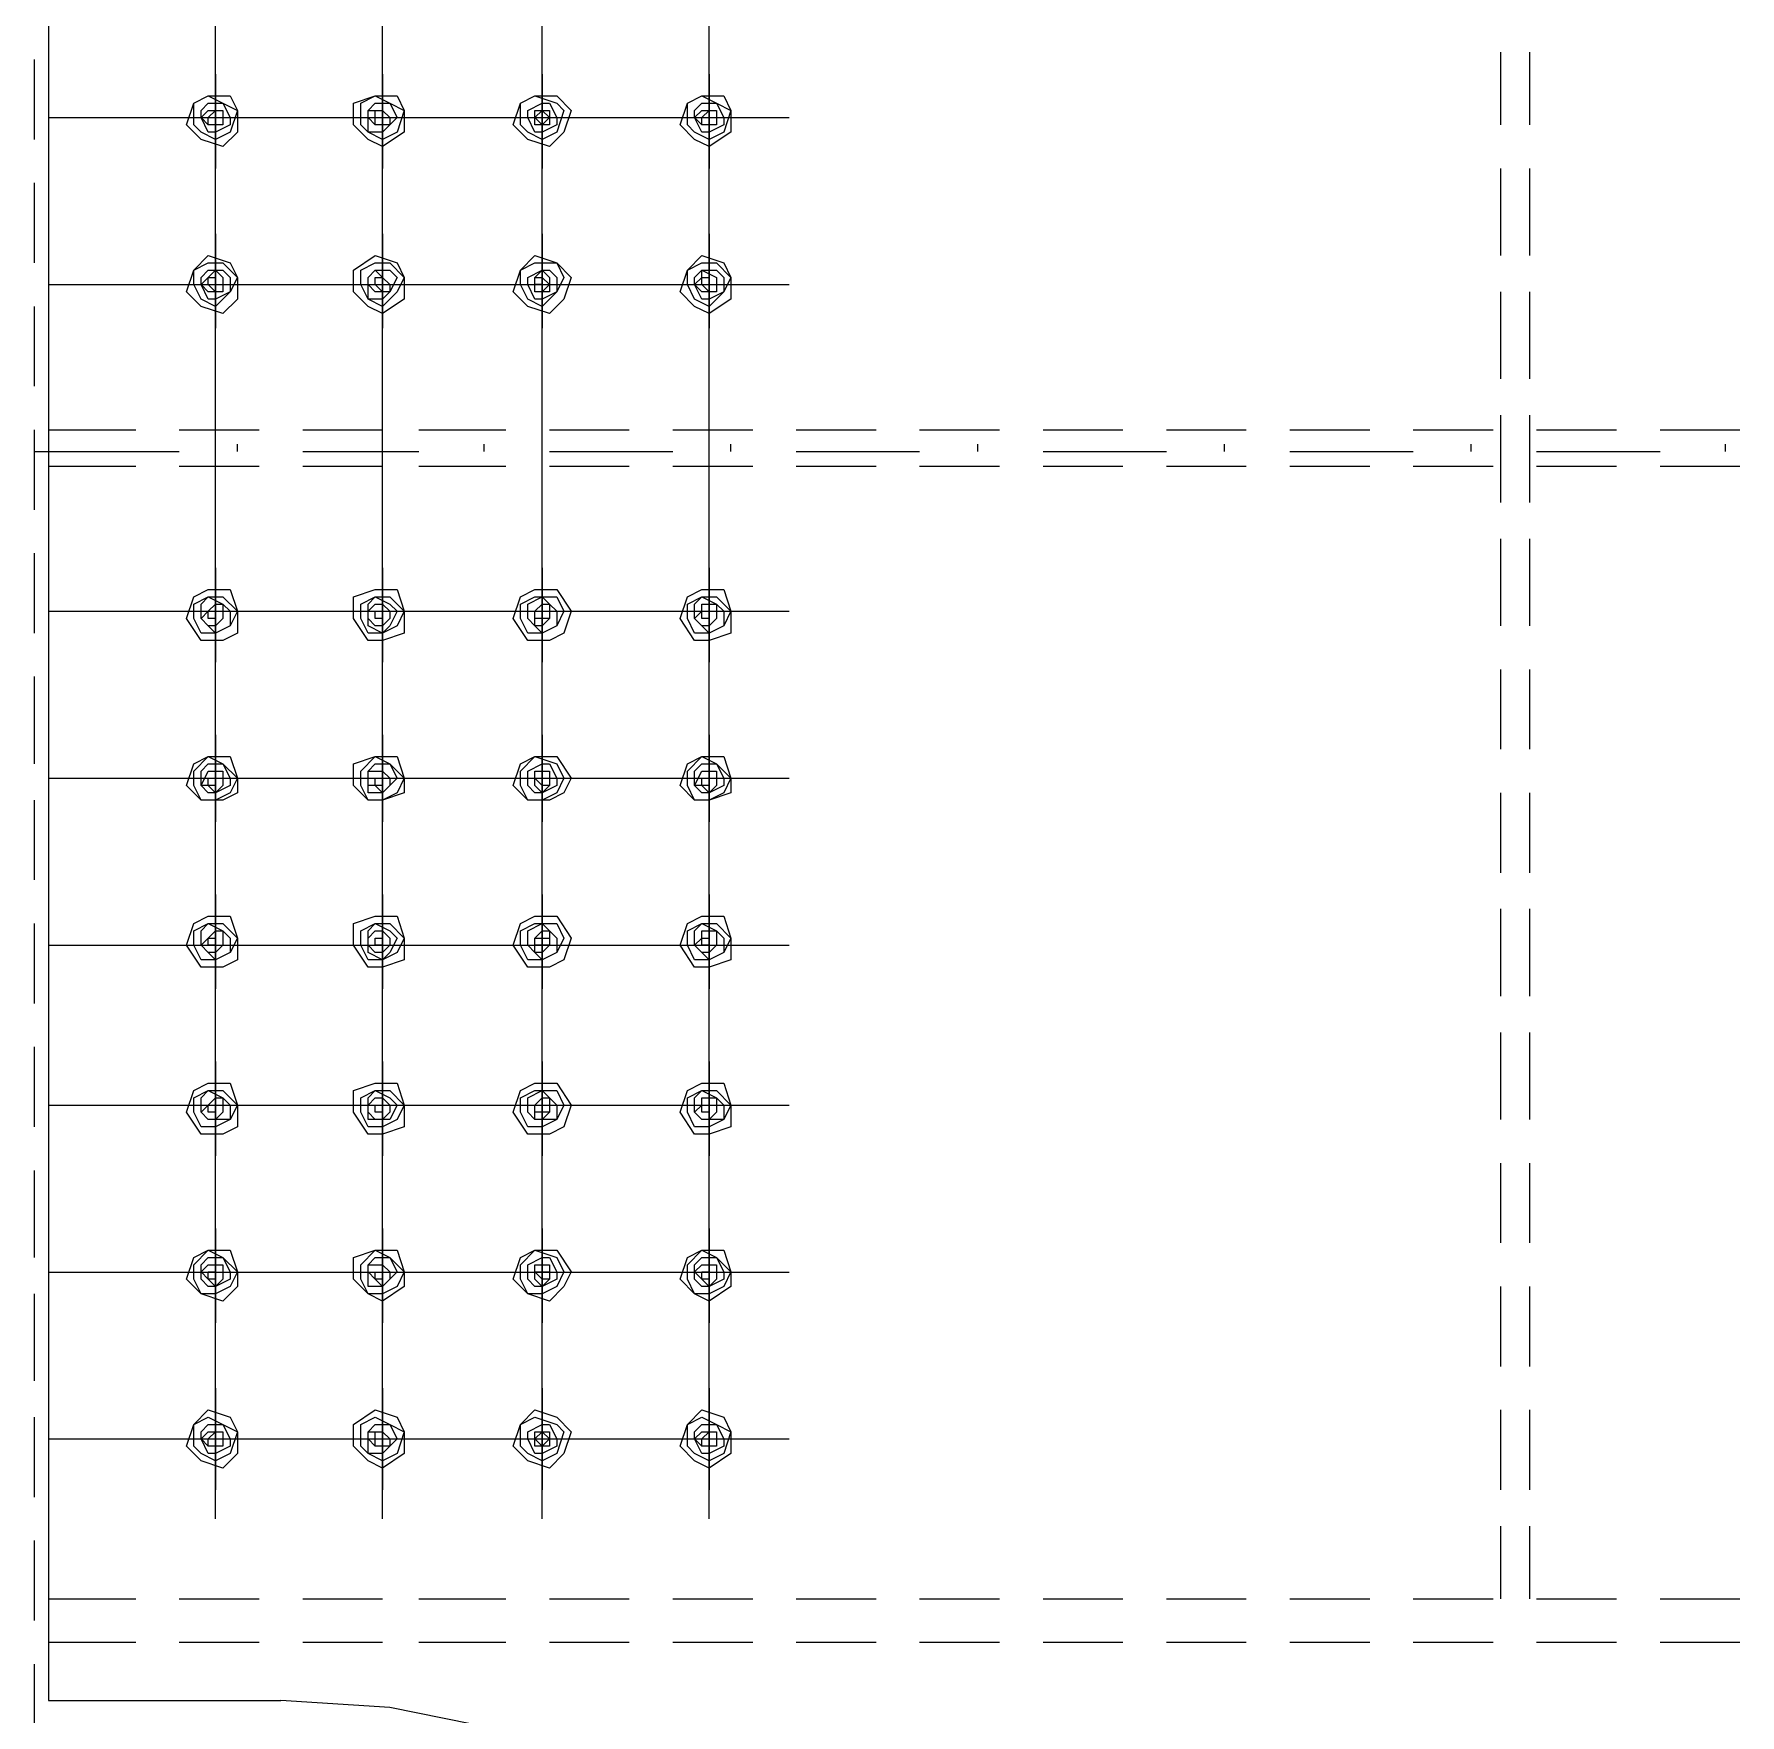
# Model space of a CAD drawing. Header units: millimetres. Extents: x 6 to 291, y 4 to 206.
# Drawn here: x 39.92 to 49.87, y 155.15 to 164.95 of the extents above; entities that cross this region are included whole.
import ezdxf

# ---------------------------------------------------------------- set-up
doc = ezdxf.new("R2010")
doc.units = ezdxf.units.MM
doc.layers.add('C00-00-00', color=7, linetype='Continuous')

msp = doc.modelspace()

# ---------------------------------------------------------------- linework, layer by layer
at = {"layer": 'C00-00-00', "lineweight": 5}
for points in [[(40.004999, 168.952337), (40.004999, 155.236338)], [(48.471666, 164.846002), (48.471666, 164.422667)], [(48.640999, 164.846002), (48.640999, 164.422667)], [(39.920335, 164.803668), (39.920335, 164.338003)], [(40.978668, 164.719003), (40.978668, 164.168669)], [(41.952333, 164.719003), (41.952333, 164.168669)], [(42.883667, 164.719003), (42.883667, 164.168669)], [(43.857332, 164.719003), (43.857332, 164.168669)], [(40.682332, 164.465001), (41.232666, 164.465001)], [(41.656001, 164.465001), (42.206334, 164.465001)], [(42.587335, 164.465001), (43.179999, 164.465001)], [(43.561, 164.465001), (44.111334, 164.465001)], [(48.471666, 164.168669), (48.471666, 163.66067)], [(48.640999, 164.168669), (48.640999, 163.66067)], [(39.920335, 164.084001), (39.920335, 163.618336)], [(40.978668, 163.787669), (40.978668, 163.237335)], [(41.952333, 163.787669), (41.952333, 163.237335)], [(42.883667, 163.787669), (42.883667, 163.237335)], [(43.857332, 163.787669), (43.857332, 163.237335)], [(40.682332, 163.491337), (41.232666, 163.491337)], [(41.656001, 163.491337), (42.206334, 163.491337)], [(42.587335, 163.491337), (43.179999, 163.491337)], [(43.561, 163.491337), (44.111334, 163.491337)], [(39.920335, 163.364334), (39.920335, 162.898669)], [(48.471666, 163.449002), (48.471666, 162.941003)], [(48.640999, 163.449002), (48.640999, 162.941003)], [(48.471666, 162.729336), (48.471666, 162.221336)], [(48.640999, 162.729336), (48.640999, 162.221336)], [(39.920335, 162.644671), (39.920335, 162.179002)], [(40.004999, 162.644671), (40.512999, 162.644671)], [(40.767001, 162.644671), (41.232666, 162.644671)], [(41.105667, 162.517668), (41.105667, 162.560002)], [(41.486667, 162.644671), (41.952333, 162.644671)], [(42.164, 162.644671), (42.672, 162.644671)], [(42.545001, 162.517668), (42.545001, 162.560002)], [(42.926001, 162.644671), (43.391667, 162.644671)], [(43.645669, 162.644671), (44.111334, 162.644671)], [(43.984335, 162.517668), (43.984335, 162.560002)], [(44.365331, 162.644671), (44.831001, 162.644671)], [(45.084998, 162.644671), (45.550668, 162.644671)], [(45.423665, 162.517668), (45.423665, 162.560002)], [(45.804665, 162.644671), (46.270335, 162.644671)], [(46.524332, 162.644671), (46.990002, 162.644671)], [(46.862999, 162.517668), (46.862999, 162.560002)], [(47.243999, 162.644671), (47.709669, 162.644671)], [(47.963666, 162.644671), (48.429331, 162.644671)], [(48.302333, 162.517668), (48.302333, 162.560002)], [(48.683333, 162.644671), (49.148999, 162.644671)], [(49.403, 162.644671), (49.868666, 162.644671)], [(49.784001, 162.517668), (49.784001, 162.560002)], [(39.920335, 162.517668), (40.767001, 162.517668)], [(41.486667, 162.517668), (42.164, 162.517668)], [(42.926001, 162.517668), (43.645669, 162.517668)], [(44.365331, 162.517668), (45.084998, 162.517668)], [(45.804665, 162.517668), (46.524332, 162.517668)], [(47.243999, 162.517668), (47.963666, 162.517668)], [(48.683333, 162.517668), (49.403, 162.517668)], [(40.004999, 162.433004), (40.512999, 162.433004)], [(40.767001, 162.433004), (41.232666, 162.433004)], [(41.486667, 162.433004), (41.952333, 162.433004)], [(42.164, 162.433004), (42.672, 162.433004)], [(42.926001, 162.433004), (43.391667, 162.433004)], [(43.645669, 162.433004), (44.111334, 162.433004)], [(44.365331, 162.433004), (44.831001, 162.433004)], [(45.084998, 162.433004), (45.550668, 162.433004)], [(45.804665, 162.433004), (46.270335, 162.433004)], [(46.524332, 162.433004), (46.990002, 162.433004)], [(47.243999, 162.433004), (47.709669, 162.433004)], [(47.963666, 162.433004), (48.429331, 162.433004)], [(48.683333, 162.433004), (49.148999, 162.433004)], [(49.403, 162.433004), (49.868666, 162.433004)], [(48.471666, 162.009669), (48.471666, 161.501669)], [(48.640999, 162.009669), (48.640999, 161.501669)], [(39.920335, 161.925004), (39.920335, 161.459335)], [(40.978668, 161.840335), (40.978668, 161.290001)], [(41.952333, 161.840335), (41.952333, 161.290001)], [(42.883667, 161.840335), (42.883667, 161.290001)], [(43.857332, 161.840335), (43.857332, 161.290001)], [(40.682332, 161.586338), (41.232666, 161.586338)], [(41.656001, 161.586338), (42.206334, 161.586338)], [(42.587335, 161.586338), (43.179999, 161.586338)], [(43.561, 161.586338), (44.111334, 161.586338)], [(39.920335, 161.205337), (39.920335, 160.697337)], [(48.471666, 161.247667), (48.471666, 160.782002)], [(48.640999, 161.247667), (48.640999, 160.782002)], [(40.978668, 160.86667), (40.978668, 160.358671)], [(41.952333, 160.86667), (41.952333, 160.358671)], [(42.883667, 160.86667), (42.883667, 160.358671)], [(43.857332, 160.86667), (43.857332, 160.358671)], [(40.682332, 160.612669), (41.232666, 160.612669)], [(41.656001, 160.612669), (42.206334, 160.612669)], [(42.587335, 160.612669), (43.179999, 160.612669)], [(43.561, 160.612669), (44.111334, 160.612669)], [(39.920335, 160.48567), (39.920335, 160.020001)], [(48.471666, 160.528004), (48.471666, 160.062335)], [(48.640999, 160.528004), (48.640999, 160.062335)], [(40.978668, 159.935336), (40.978668, 159.385002)], [(41.952333, 159.935336), (41.952333, 159.385002)], [(42.883667, 159.935336), (42.883667, 159.385002)], [(43.857332, 159.935336), (43.857332, 159.385002)], [(48.471666, 159.850668), (48.471666, 159.342668)], [(48.640999, 159.850668), (48.640999, 159.342668)], [(39.920335, 159.766003), (39.920335, 159.300338)], [(40.682332, 159.639004), (41.232666, 159.639004)], [(41.656001, 159.639004), (42.206334, 159.639004)], [(42.587335, 159.639004), (43.179999, 159.639004)], [(43.561, 159.639004), (44.111334, 159.639004)], [(48.471666, 159.131001), (48.471666, 158.623001)], [(48.640999, 159.131001), (48.640999, 158.623001)], [(39.920335, 159.046336), (39.920335, 158.580671)], [(40.978668, 158.961667), (40.978668, 158.411338)], [(41.952333, 158.961667), (41.952333, 158.411338)], [(42.883667, 158.961667), (42.883667, 158.411338)], [(43.857332, 158.961667), (43.857332, 158.411338)], [(40.682332, 158.70767), (41.232666, 158.70767)], [(41.656001, 158.70767), (42.206334, 158.70767)], [(42.587335, 158.70767), (43.179999, 158.70767)], [(43.561, 158.70767), (44.111334, 158.70767)], [(39.920335, 158.326669), (39.920335, 157.818669)], [(48.471666, 158.369003), (48.471666, 157.903334)], [(48.640999, 158.369003), (48.640999, 157.903334)], [(40.978668, 157.988003), (40.978668, 157.437669)], [(41.952333, 157.988003), (41.952333, 157.437669)], [(42.883667, 157.988003), (42.883667, 157.437669)], [(43.857332, 157.988003), (43.857332, 157.437669)], [(40.682332, 157.734001), (41.232666, 157.734001)], [(41.656001, 157.734001), (42.206334, 157.734001)], [(42.587335, 157.734001), (43.179999, 157.734001)], [(43.561, 157.734001), (44.111334, 157.734001)], [(39.920335, 157.607002), (39.920335, 157.099002)], [(48.471666, 157.649336), (48.471666, 157.183671)], [(48.640999, 157.649336), (48.640999, 157.183671)], [(40.978668, 157.056668), (40.978668, 156.464004)], [(41.952333, 157.056668), (41.952333, 156.464004)], [(42.883667, 157.056668), (42.883667, 156.464004)], [(43.857332, 157.056668), (43.857332, 156.464004)], [(39.920335, 156.887335), (39.920335, 156.42167)], [(48.471666, 156.929669), (48.471666, 156.464004)], [(48.640999, 156.929669), (48.640999, 156.464004)], [(40.682332, 156.760336), (41.232666, 156.760336)], [(41.656001, 156.760336), (42.206334, 156.760336)], [(42.587335, 156.760336), (43.179999, 156.760336)], [(43.561, 156.760336), (44.111334, 156.760336)], [(48.471666, 156.252337), (48.471666, 155.829002)], [(48.640999, 156.252337), (48.640999, 155.829002)], [(39.920335, 156.167668), (39.920335, 155.702003)], [(40.004999, 155.829002), (40.512999, 155.829002)], [(40.767001, 155.829002), (41.232666, 155.829002)], [(41.486667, 155.829002), (41.952333, 155.829002)], [(42.164, 155.829002), (42.672, 155.829002)], [(42.926001, 155.829002), (43.391667, 155.829002)], [(43.645669, 155.829002), (44.111334, 155.829002)], [(44.365331, 155.829002), (44.831001, 155.829002)], [(45.084998, 155.829002), (45.550668, 155.829002)], [(45.804665, 155.829002), (46.270335, 155.829002)], [(46.524332, 155.829002), (46.990002, 155.829002)], [(47.243999, 155.829002), (47.709669, 155.829002)], [(47.963666, 155.829002), (48.429331, 155.829002)], [(48.683333, 155.829002), (49.148999, 155.829002)], [(49.403, 155.829002), (49.868666, 155.829002)], [(40.004999, 155.575004), (40.512999, 155.575004)], [(40.767001, 155.575004), (41.232666, 155.575004)], [(41.486667, 155.575004), (41.952333, 155.575004)], [(42.164, 155.575004), (42.672, 155.575004)], [(42.926001, 155.575004), (43.391667, 155.575004)], [(43.645669, 155.575004), (44.111334, 155.575004)], [(44.365331, 155.575004), (44.831001, 155.575004)], [(45.084998, 155.575004), (45.550668, 155.575004)], [(45.804665, 155.575004), (46.270335, 155.575004)], [(46.524332, 155.575004), (46.990002, 155.575004)], [(47.243999, 155.575004), (47.709669, 155.575004)], [(47.963666, 155.575004), (48.429331, 155.575004)], [(48.683333, 155.575004), (49.148999, 155.575004)], [(49.403, 155.575004), (49.868666, 155.575004)], [(39.920335, 155.448001), (39.920335, 154.982336)], [(40.004999, 155.236338), (41.359669, 155.236338)], [(45.550668, 152.73867), (45.212001, 153.289004), (44.788668, 153.75467), (44.323001, 154.178004), (43.772668, 154.559004), (43.222334, 154.855337), (42.629668, 155.067004), (41.994668, 155.194004), (41.359668, 155.236337)]]:
    msp.add_lwpolyline(points, dxfattribs=at)
at = {"layer": 'C00-00-00', "lineweight": 15}
for points in [[(40.978668, 156.294671), (40.978668, 168.783004)], [(41.952333, 156.294671), (41.952333, 168.783004)], [(42.883667, 156.294671), (42.883667, 168.783004)], [(43.857332, 156.294671), (43.857332, 168.783004)], [(40.004999, 164.465001), (44.323001, 164.465001)], [(40.004999, 163.491337), (44.323001, 163.491337)], [(40.004999, 161.586338), (44.323001, 161.586338)], [(40.004999, 160.612669), (44.323001, 160.612669)], [(40.004999, 159.639004), (44.323001, 159.639004)], [(40.004999, 158.70767), (44.323001, 158.70767)], [(40.004999, 157.734001), (44.323001, 157.734001)], [(40.004999, 156.760336), (44.323001, 156.760336)]]:
    msp.add_lwpolyline(points, dxfattribs=at)
at = {"layer": 'C00-00-00', "lineweight": 5}
for points in [[(41.105667, 164.380337), (41.021, 164.29567), (40.894, 164.338004), (40.809334, 164.42267), (40.851667, 164.54967), (40.936334, 164.592004), (41.063334, 164.592004), (41.105667, 164.507337)], [(41.063333, 164.380337), (40.978666, 164.338004), (40.893999, 164.380337), (40.851666, 164.42267), (40.851666, 164.54967), (40.936333, 164.592004), (41.020999, 164.54967), (41.105666, 164.507337)], [(41.063333, 164.422667), (40.978666, 164.380334), (40.936333, 164.380334), (40.893999, 164.465001), (40.893999, 164.507334), (40.936333, 164.549667), (41.020999, 164.549667), (41.063333, 164.465001)], [(42.079331, 164.380337), (41.952331, 164.29567), (41.867665, 164.338004), (41.782998, 164.42267), (41.782998, 164.54967), (41.909998, 164.592004), (42.036998, 164.592004), (42.079331, 164.507337)], [(42.037001, 164.380337), (41.952335, 164.338004), (41.867668, 164.380337), (41.825335, 164.42267), (41.825335, 164.54967), (41.910001, 164.592004), (41.994668, 164.54967), (42.079335, 164.507337)], [(41.994667, 164.422667), (41.952334, 164.380334), (41.867667, 164.380334), (41.867667, 164.465001), (41.867667, 164.507334), (41.91, 164.549667), (41.994667, 164.549667), (42.037, 164.465001)], [(43.010666, 164.380337), (42.925999, 164.29567), (42.798999, 164.338004), (42.714333, 164.42267), (42.756666, 164.54967), (42.841333, 164.592004), (42.968333, 164.592004), (43.052999, 164.507337)], [(42.968332, 164.380337), (42.883665, 164.338004), (42.798998, 164.380337), (42.756665, 164.42267), (42.756665, 164.54967), (42.841332, 164.592004), (42.968332, 164.54967), (43.010665, 164.507337)], [(42.968332, 164.422667), (42.883665, 164.380334), (42.841332, 164.380334), (42.798998, 164.465001), (42.798998, 164.507334), (42.883665, 164.549667), (42.925998, 164.549667), (42.968332, 164.465001)], [(43.984335, 164.380337), (43.857335, 164.29567), (43.772668, 164.338004), (43.688001, 164.42267), (43.730335, 164.54967), (43.815001, 164.592004), (43.942001, 164.592004), (43.984335, 164.507337)], [(43.942001, 164.380337), (43.857334, 164.338004), (43.772667, 164.380337), (43.730334, 164.42267), (43.730334, 164.54967), (43.815001, 164.592004), (43.899667, 164.54967), (43.984334, 164.507337)], [(43.942001, 164.422667), (43.857334, 164.380334), (43.815001, 164.380334), (43.772667, 164.465001), (43.772667, 164.507334), (43.815001, 164.549667), (43.899667, 164.549667), (43.942001, 164.465001)], [(41.020998, 164.422667), (40.978665, 164.422667), (40.936331, 164.422667), (40.893998, 164.465001), (40.936331, 164.507334), (40.978665, 164.507334), (41.020998, 164.507334), (41.020998, 164.465001)], [(40.978668, 164.465001), (40.978668, 164.422668), (40.936335, 164.422668), (40.936335, 164.465001), (40.978668, 164.507335)], [(41.994667, 164.422667), (41.952334, 164.422667), (41.91, 164.422667), (41.867667, 164.465001), (41.867667, 164.507334), (41.91, 164.507334), (41.952334, 164.507334), (41.994667, 164.465001)], [(41.952333, 164.465001), (41.952333, 164.422668), (41.909999, 164.422668), (41.909999, 164.465001), (41.909999, 164.507335), (41.952333, 164.507335)], [(42.926001, 164.465001), (42.883668, 164.422668), (42.841335, 164.465001), (42.883668, 164.507335)], [(42.926001, 164.422667), (42.883668, 164.422667), (42.841335, 164.422667), (42.841335, 164.465001), (42.841335, 164.507334), (42.883668, 164.507334), (42.926001, 164.507334), (42.926001, 164.465001)], [(43.899666, 164.422667), (43.857333, 164.422667), (43.814999, 164.422667), (43.772666, 164.465001), (43.814999, 164.507334), (43.899666, 164.507334), (43.899666, 164.465001)], [(43.857332, 164.465001), (43.857332, 164.422668), (43.814999, 164.422668), (43.814999, 164.465001), (43.857332, 164.507335)], [(41.105667, 163.406668), (41.021, 163.322001), (40.894, 163.364335), (40.809334, 163.449001), (40.851667, 163.576001), (40.936334, 163.660668), (41.063334, 163.618335), (41.105667, 163.533668)], [(42.079331, 163.406668), (41.952331, 163.322001), (41.867665, 163.364335), (41.782998, 163.449001), (41.782998, 163.576001), (41.909998, 163.660668), (42.036998, 163.618335), (42.079331, 163.533668)], [(43.010666, 163.406668), (42.925999, 163.322001), (42.798999, 163.364335), (42.714333, 163.449001), (42.756666, 163.576001), (42.841333, 163.660668), (42.968333, 163.618335), (43.052999, 163.533668)], [(43.984335, 163.406668), (43.857335, 163.322001), (43.772668, 163.364335), (43.688001, 163.449001), (43.730335, 163.576001), (43.815001, 163.660668), (43.942001, 163.618335), (43.984335, 163.533668)], [(41.063333, 163.449002), (40.978666, 163.364336), (40.893999, 163.406669), (40.851666, 163.491336), (40.851666, 163.576002), (40.936333, 163.618336), (41.020999, 163.618336), (41.105666, 163.533669)], [(41.020998, 163.449002), (40.978665, 163.449002), (40.936331, 163.449002), (40.893998, 163.491336), (40.936331, 163.533669), (40.978665, 163.576002), (41.020998, 163.533669), (41.020998, 163.491336)], [(41.063333, 163.449002), (40.978666, 163.406669), (40.936333, 163.406669), (40.893999, 163.491336), (40.893999, 163.533669), (40.936333, 163.576002), (41.020999, 163.576002), (41.063333, 163.533669)], [(42.037001, 163.449002), (41.952335, 163.364336), (41.867668, 163.406669), (41.825335, 163.491336), (41.825335, 163.576002), (41.910001, 163.618336), (41.994668, 163.618336), (42.079335, 163.533669)], [(41.994667, 163.449002), (41.952334, 163.406669), (41.867667, 163.406669), (41.867667, 163.491336), (41.867667, 163.533669), (41.91, 163.576002), (41.994667, 163.576002), (42.037, 163.533669)], [(41.994667, 163.449002), (41.952334, 163.449002), (41.91, 163.449002), (41.867667, 163.491336), (41.867667, 163.533669), (41.91, 163.576002), (41.952334, 163.533669), (41.994667, 163.491336)], [(42.968332, 163.449002), (42.883665, 163.364336), (42.798998, 163.406669), (42.756665, 163.491336), (42.756665, 163.576002), (42.841332, 163.618336), (42.968332, 163.618336), (43.010665, 163.533669)], [(42.968332, 163.449002), (42.883665, 163.406669), (42.841332, 163.406669), (42.798998, 163.491336), (42.798998, 163.533669), (42.883665, 163.576002), (42.925998, 163.576002), (42.968332, 163.533669)], [(42.926001, 163.449002), (42.883668, 163.449002), (42.841335, 163.449002), (42.841335, 163.491336), (42.841335, 163.533669), (42.883668, 163.576002), (42.926001, 163.533669), (42.926001, 163.491336)], [(43.942001, 163.449002), (43.857334, 163.364336), (43.772667, 163.406669), (43.730334, 163.491336), (43.730334, 163.576002), (43.815001, 163.618336), (43.899667, 163.618336), (43.984334, 163.533669)], [(43.899666, 163.449002), (43.857333, 163.449002), (43.814999, 163.449002), (43.772666, 163.491336), (43.814999, 163.533669), (43.814999, 163.576002), (43.899666, 163.533669), (43.899666, 163.491336)], [(43.942001, 163.449002), (43.857334, 163.406669), (43.815001, 163.406669), (43.772667, 163.491336), (43.772667, 163.533669), (43.815001, 163.576002), (43.899667, 163.576002), (43.942001, 163.533669)], [(40.978668, 163.491337), (40.978668, 163.449004), (40.936335, 163.491337), (40.936335, 163.53367), (40.978668, 163.53367)], [(41.952333, 163.491337), (41.952333, 163.449004), (41.909999, 163.491337), (41.909999, 163.53367), (41.952333, 163.53367)], [(42.926001, 163.491337), (42.883668, 163.449004), (42.883668, 163.491337), (42.841335, 163.491337), (42.841335, 163.53367), (42.883668, 163.53367)], [(43.857332, 163.491337), (43.857332, 163.449004), (43.814999, 163.491337), (43.814999, 163.53367), (43.857332, 163.53367)], [(41.105667, 161.459335), (41.021, 161.417001), (40.894, 161.417001), (40.809334, 161.544001), (40.851667, 161.671001), (40.936334, 161.713335), (41.063334, 161.713335), (41.105667, 161.586335)], [(41.063333, 161.501669), (40.978666, 161.459336), (40.893999, 161.459336), (40.851666, 161.544002), (40.851666, 161.628669), (40.936333, 161.671002), (41.020999, 161.671002), (41.105666, 161.586336)], [(41.063333, 161.501669), (40.978666, 161.459336), (40.936333, 161.501669), (40.893999, 161.544002), (40.893999, 161.628669), (40.936333, 161.671002), (41.020999, 161.628669), (41.063333, 161.586336)], [(42.079331, 161.459335), (41.952331, 161.417001), (41.867665, 161.417001), (41.782998, 161.544001), (41.782998, 161.671001), (41.909998, 161.713335), (42.036998, 161.713335), (42.079331, 161.586335)], [(42.037001, 161.501669), (41.952335, 161.459336), (41.867668, 161.459336), (41.825335, 161.544002), (41.825335, 161.628669), (41.910001, 161.671002), (41.994668, 161.671002), (42.079335, 161.586336)], [(41.994667, 161.501669), (41.952334, 161.459336), (41.867667, 161.501669), (41.867667, 161.544002), (41.867667, 161.628669), (41.91, 161.671002), (41.994667, 161.628669), (42.037, 161.586336)], [(43.010666, 161.459335), (42.925999, 161.417001), (42.798999, 161.417001), (42.714333, 161.544001), (42.756666, 161.671001), (42.841333, 161.713335), (42.968333, 161.713335), (43.052999, 161.586335)], [(42.968332, 161.501669), (42.883665, 161.459336), (42.798998, 161.459336), (42.756665, 161.544002), (42.756665, 161.628669), (42.841332, 161.671002), (42.968332, 161.671002), (43.010665, 161.586336)], [(42.968332, 161.501669), (42.883665, 161.459336), (42.841332, 161.501669), (42.798998, 161.544002), (42.798998, 161.628669), (42.883665, 161.671002), (42.925998, 161.628669), (42.968332, 161.586336)], [(43.984335, 161.459335), (43.857335, 161.417001), (43.772668, 161.417001), (43.688001, 161.544001), (43.730335, 161.671001), (43.815001, 161.713335), (43.942001, 161.713335), (43.984335, 161.586335)], [(43.942001, 161.501669), (43.857334, 161.459336), (43.772667, 161.459336), (43.730334, 161.544002), (43.730334, 161.628669), (43.815001, 161.671002), (43.899667, 161.671002), (43.984334, 161.586336)], [(43.942001, 161.501669), (43.857334, 161.459336), (43.815001, 161.501669), (43.772667, 161.544002), (43.772667, 161.628669), (43.815001, 161.671002), (43.899667, 161.628669), (43.942001, 161.586336)], [(41.020998, 161.544003), (40.978665, 161.50167), (40.936331, 161.50167), (40.893998, 161.544003), (40.936331, 161.586337), (40.978665, 161.62867), (41.020998, 161.62867), (41.020998, 161.586337)], [(40.978668, 161.544003), (40.936335, 161.544003), (40.936335, 161.586337), (40.978668, 161.586337)], [(41.994667, 161.544003), (41.952334, 161.50167), (41.91, 161.50167), (41.867667, 161.544003), (41.867667, 161.586337), (41.91, 161.62867), (41.952334, 161.62867), (41.994667, 161.586337)], [(41.952333, 161.544003), (41.909999, 161.544003), (41.909999, 161.586337), (41.952333, 161.586337)], [(42.926001, 161.544003), (42.883668, 161.50167), (42.841335, 161.50167), (42.841335, 161.544003), (42.841335, 161.586337), (42.883668, 161.62867), (42.926001, 161.62867), (42.926001, 161.586337)], [(42.926001, 161.544003), (42.883668, 161.544003), (42.841335, 161.544003), (42.841335, 161.586337), (42.883668, 161.586337), (42.926001, 161.586337)], [(43.899666, 161.544003), (43.857333, 161.50167), (43.814999, 161.50167), (43.772666, 161.544003), (43.814999, 161.586337), (43.814999, 161.62867), (43.899666, 161.62867), (43.899666, 161.586337)], [(43.857332, 161.544003), (43.814999, 161.544003), (43.814999, 161.586337), (43.857332, 161.586337)], [(41.105667, 160.528004), (41.021, 160.485671), (40.894, 160.485671), (40.809334, 160.570338), (40.851667, 160.697338), (40.936334, 160.739671), (41.063334, 160.739671), (41.105667, 160.612671)], [(41.063333, 160.528004), (40.978666, 160.485671), (40.893999, 160.485671), (40.851666, 160.570338), (40.851666, 160.655004), (40.936333, 160.739671), (41.020999, 160.697338), (41.105666, 160.612671)], [(41.063333, 160.570334), (40.978666, 160.528001), (40.936333, 160.528001), (40.893999, 160.570334), (40.893999, 160.655001), (40.936333, 160.697334), (41.020999, 160.697334), (41.063333, 160.612668)], [(42.079331, 160.528004), (41.952331, 160.485671), (41.867665, 160.485671), (41.782998, 160.570338), (41.782998, 160.697338), (41.909998, 160.739671), (42.036998, 160.739671), (42.079331, 160.612671)], [(42.037001, 160.528004), (41.952335, 160.485671), (41.867668, 160.485671), (41.825335, 160.570338), (41.825335, 160.655004), (41.910001, 160.739671), (41.994668, 160.697338), (42.079335, 160.612671)], [(41.994667, 160.570334), (41.952334, 160.528001), (41.867667, 160.528001), (41.867667, 160.570334), (41.867667, 160.655001), (41.91, 160.697334), (41.994667, 160.697334), (42.037, 160.612668)], [(43.010666, 160.528004), (42.925999, 160.485671), (42.798999, 160.485671), (42.714333, 160.570338), (42.756666, 160.697338), (42.841333, 160.739671), (42.968333, 160.739671), (43.052999, 160.612671)], [(42.968332, 160.528004), (42.883665, 160.485671), (42.798998, 160.485671), (42.756665, 160.570338), (42.756665, 160.655004), (42.841332, 160.739671), (42.968332, 160.697338), (43.010665, 160.612671)], [(42.968332, 160.570334), (42.883665, 160.528001), (42.841332, 160.528001), (42.798998, 160.570334), (42.798998, 160.655001), (42.883665, 160.697334), (42.925998, 160.697334), (42.968332, 160.612668)], [(43.984335, 160.528004), (43.857335, 160.485671), (43.772668, 160.485671), (43.688001, 160.570338), (43.730335, 160.697338), (43.815001, 160.739671), (43.942001, 160.739671), (43.984335, 160.612671)], [(43.942001, 160.528004), (43.857334, 160.485671), (43.772667, 160.485671), (43.730334, 160.570338), (43.730334, 160.655004), (43.815001, 160.739671), (43.899667, 160.697338), (43.984334, 160.612671)], [(43.942001, 160.570334), (43.857334, 160.528001), (43.815001, 160.528001), (43.772667, 160.570334), (43.772667, 160.655001), (43.815001, 160.697334), (43.899667, 160.697334), (43.942001, 160.612668)], [(41.020998, 160.570334), (40.978665, 160.528001), (40.936331, 160.570334), (40.893998, 160.570334), (40.936331, 160.655001), (40.978665, 160.655001), (41.020998, 160.655001), (41.020998, 160.612668)], [(40.978668, 160.570334), (40.936335, 160.570334), (40.936335, 160.612668), (40.978668, 160.612668)], [(41.994667, 160.570334), (41.952334, 160.528001), (41.91, 160.570334), (41.867667, 160.570334), (41.867667, 160.655001), (41.91, 160.655001), (41.952334, 160.655001), (41.994667, 160.612668)], [(41.952333, 160.570334), (41.909998, 160.570334), (41.909998, 160.612669), (41.952333, 160.612669)], [(42.926001, 160.570334), (42.883668, 160.528001), (42.841335, 160.570334), (42.841335, 160.655001), (42.883668, 160.655001), (42.926001, 160.655001), (42.926001, 160.612668)], [(42.926001, 160.570334), (42.883668, 160.570334), (42.841335, 160.612668), (42.883668, 160.612668), (42.926001, 160.612668)], [(43.899666, 160.570334), (43.857333, 160.528001), (43.814999, 160.570334), (43.772666, 160.570334), (43.814999, 160.655001), (43.899666, 160.655001), (43.899666, 160.612668)], [(43.857332, 160.570334), (43.814999, 160.570334), (43.814999, 160.612668), (43.857332, 160.612668)], [(41.105667, 159.554336), (41.021, 159.512002), (40.894, 159.512002), (40.809334, 159.639002), (40.851667, 159.766002), (40.936334, 159.808336), (41.063334, 159.808336), (41.105667, 159.681336)], [(42.079331, 159.554336), (41.952331, 159.512002), (41.867665, 159.512002), (41.782998, 159.639002), (41.782998, 159.766002), (41.909998, 159.808336), (42.036998, 159.808336), (42.079331, 159.681336)], [(43.010666, 159.554336), (42.925999, 159.512002), (42.798999, 159.512002), (42.714333, 159.639002), (42.756666, 159.766002), (42.841333, 159.808336), (42.968333, 159.808336), (43.052999, 159.681336)], [(43.984335, 159.554336), (43.857335, 159.512002), (43.772668, 159.512002), (43.688001, 159.639002), (43.730335, 159.766002), (43.815001, 159.808336), (43.942001, 159.808336), (43.984335, 159.681336)], [(41.063333, 159.59667), (40.978666, 159.554336), (40.893999, 159.554336), (40.851666, 159.639003), (40.851666, 159.72367), (40.936333, 159.766003), (41.020999, 159.766003), (41.105666, 159.681336)], [(41.020998, 159.639004), (40.978665, 159.596671), (40.936331, 159.596671), (40.893998, 159.639004), (40.936331, 159.681337), (40.978665, 159.723671), (41.020998, 159.723671), (41.020998, 159.681337)], [(41.063333, 159.59667), (40.978666, 159.554336), (40.936333, 159.59667), (40.893999, 159.639003), (40.893999, 159.72367), (40.936333, 159.766003), (41.020999, 159.72367), (41.063333, 159.681336)], [(40.978668, 159.639004), (40.936335, 159.639004), (40.936335, 159.681337), (40.978668, 159.681337)], [(42.037001, 159.59667), (41.952335, 159.554336), (41.867668, 159.554336), (41.825335, 159.639003), (41.825335, 159.72367), (41.910001, 159.766003), (41.994668, 159.766003), (42.079335, 159.681336)], [(41.994667, 159.59667), (41.952334, 159.554336), (41.867667, 159.59667), (41.867667, 159.639003), (41.867667, 159.72367), (41.91, 159.766003), (41.994667, 159.72367), (42.037, 159.681336)], [(41.994667, 159.639004), (41.952334, 159.596671), (41.91, 159.596671), (41.867667, 159.639004), (41.867667, 159.681337), (41.91, 159.723671), (41.952334, 159.723671), (41.994667, 159.681337)], [(41.952333, 159.639004), (41.909999, 159.639004), (41.909999, 159.681337), (41.952333, 159.681337)], [(42.968332, 159.59667), (42.883665, 159.554336), (42.798998, 159.554336), (42.756665, 159.639003), (42.756665, 159.72367), (42.841332, 159.766003), (42.968332, 159.766003), (43.010665, 159.681336)], [(42.968332, 159.59667), (42.883665, 159.554336), (42.841332, 159.59667), (42.798998, 159.639003), (42.798998, 159.72367), (42.883665, 159.766003), (42.925998, 159.72367), (42.968332, 159.681336)], [(42.926001, 159.639004), (42.883668, 159.596671), (42.841335, 159.596671), (42.841335, 159.639004), (42.841335, 159.681337), (42.883668, 159.723671), (42.926001, 159.723671), (42.926001, 159.681337)], [(42.926001, 159.639004), (42.883668, 159.639004), (42.841335, 159.639004), (42.841335, 159.681337), (42.883668, 159.681337), (42.926001, 159.681337)], [(43.942001, 159.59667), (43.857334, 159.554336), (43.772667, 159.554336), (43.730334, 159.639003), (43.730334, 159.72367), (43.815001, 159.766003), (43.899667, 159.766003), (43.984334, 159.681336)], [(43.899666, 159.639004), (43.857333, 159.596671), (43.814999, 159.596671), (43.772666, 159.639004), (43.814999, 159.681337), (43.814999, 159.723671), (43.899666, 159.723671), (43.899666, 159.681337)], [(43.942001, 159.59667), (43.857334, 159.554336), (43.815001, 159.59667), (43.772667, 159.639003), (43.772667, 159.72367), (43.815001, 159.766003), (43.899667, 159.72367), (43.942001, 159.681336)], [(43.857332, 159.639004), (43.814999, 159.639004), (43.814999, 159.681337), (43.857332, 159.681337)], [(41.105667, 158.580671), (41.021, 158.538337), (40.894, 158.538337), (40.809334, 158.665337), (40.851667, 158.792337), (40.936334, 158.834671), (41.063334, 158.834671), (41.105667, 158.707671)], [(41.063333, 158.623001), (40.978666, 158.580668), (40.893999, 158.580668), (40.851666, 158.665334), (40.851666, 158.750001), (40.936333, 158.792334), (41.020999, 158.792334), (41.105666, 158.707668)], [(41.063333, 158.623001), (40.978666, 158.623001), (40.936333, 158.623001), (40.893999, 158.665334), (40.893999, 158.750001), (40.936333, 158.792334), (41.020999, 158.750001), (41.063333, 158.707668)], [(42.079331, 158.580671), (41.952331, 158.538337), (41.867665, 158.538337), (41.782998, 158.665337), (41.782998, 158.792337), (41.909998, 158.834671), (42.036998, 158.834671), (42.079331, 158.707671)], [(42.037001, 158.623001), (41.952335, 158.580668), (41.867668, 158.580668), (41.825335, 158.665334), (41.825335, 158.750001), (41.910001, 158.792334), (41.994668, 158.792334), (42.079335, 158.707668)], [(41.994667, 158.623001), (41.952334, 158.623001), (41.867667, 158.623001), (41.867667, 158.665334), (41.867667, 158.750001), (41.91, 158.792334), (41.994667, 158.750001), (42.037, 158.707668)], [(43.010666, 158.580671), (42.925999, 158.538337), (42.798999, 158.538337), (42.714333, 158.665337), (42.756666, 158.792337), (42.841333, 158.834671), (42.968333, 158.834671), (43.052999, 158.707671)], [(42.968332, 158.623001), (42.883665, 158.580668), (42.798998, 158.580668), (42.756665, 158.665334), (42.756665, 158.750001), (42.841332, 158.792334), (42.968332, 158.792334), (43.010665, 158.707668)], [(42.968332, 158.623001), (42.883665, 158.623001), (42.841332, 158.623001), (42.798998, 158.665334), (42.798998, 158.750001), (42.883665, 158.792334), (42.925998, 158.750001), (42.968332, 158.707668)], [(43.984335, 158.580671), (43.857335, 158.538337), (43.772668, 158.538337), (43.688001, 158.665337), (43.730335, 158.792337), (43.815001, 158.834671), (43.942001, 158.834671), (43.984335, 158.707671)], [(43.942001, 158.623001), (43.857334, 158.580668), (43.772667, 158.580668), (43.730334, 158.665334), (43.730334, 158.750001), (43.815001, 158.792334), (43.899667, 158.792334), (43.984334, 158.707668)], [(43.942001, 158.623001), (43.857334, 158.623001), (43.815001, 158.623001), (43.772667, 158.665334), (43.772667, 158.750001), (43.815001, 158.792334), (43.899667, 158.750001), (43.942001, 158.707668)], [(41.020998, 158.665335), (40.978665, 158.623002), (40.936331, 158.623002), (40.893998, 158.665335), (40.936331, 158.707669), (40.978665, 158.750002), (41.020998, 158.750002), (41.020998, 158.707669)], [(40.978668, 158.665335), (40.936335, 158.665335), (40.936335, 158.707669), (40.978668, 158.707669)], [(41.994667, 158.665335), (41.952334, 158.623002), (41.91, 158.623002), (41.867667, 158.665335), (41.867667, 158.707669), (41.91, 158.750002), (41.952334, 158.750002), (41.994667, 158.707669)], [(41.952333, 158.665335), (41.909999, 158.665335), (41.909999, 158.707669), (41.952333, 158.707669)], [(42.926001, 158.665335), (42.883668, 158.623002), (42.841335, 158.623002), (42.841335, 158.665335), (42.841335, 158.707669), (42.883668, 158.750002), (42.926001, 158.750002), (42.926001, 158.707669)], [(42.926001, 158.665335), (42.883668, 158.665335), (42.841335, 158.665335), (42.841335, 158.707669), (42.883668, 158.707669), (42.926001, 158.707669)], [(43.899666, 158.665335), (43.857333, 158.623002), (43.814999, 158.623002), (43.772666, 158.665335), (43.814999, 158.707669), (43.814999, 158.750002), (43.899666, 158.750002), (43.899666, 158.707669)], [(43.857332, 158.665335), (43.814999, 158.665335), (43.814999, 158.707669), (43.857332, 158.707669)], [(41.105667, 157.649336), (41.021, 157.56467), (40.894, 157.607003), (40.809334, 157.69167), (40.851667, 157.81867), (40.936334, 157.861003), (41.063334, 157.861003), (41.105667, 157.734003)], [(41.063333, 157.649336), (40.978666, 157.607003), (40.893999, 157.607003), (40.851666, 157.69167), (40.851666, 157.776336), (40.936333, 157.861003), (41.020999, 157.81867), (41.105666, 157.734003)], [(41.063333, 157.69167), (40.978666, 157.649337), (40.936333, 157.649337), (40.893999, 157.69167), (40.893999, 157.776337), (40.936333, 157.81867), (41.020999, 157.81867), (41.063333, 157.734004)], [(42.079331, 157.649336), (41.952331, 157.56467), (41.867665, 157.607003), (41.782998, 157.69167), (41.782998, 157.81867), (41.909998, 157.861003), (42.036998, 157.861003), (42.079331, 157.734003)], [(42.037001, 157.649336), (41.952335, 157.607003), (41.867668, 157.607003), (41.825335, 157.69167), (41.825335, 157.776336), (41.910001, 157.861003), (41.994668, 157.81867), (42.079335, 157.734003)], [(41.994667, 157.69167), (41.952334, 157.649337), (41.867667, 157.649337), (41.867667, 157.69167), (41.867667, 157.776337), (41.91, 157.81867), (41.994667, 157.81867), (42.037, 157.734004)], [(43.010666, 157.649336), (42.925999, 157.56467), (42.798999, 157.607003), (42.714333, 157.69167), (42.756666, 157.81867), (42.841333, 157.861003), (42.968333, 157.861003), (43.052999, 157.734003)], [(42.968332, 157.649336), (42.883665, 157.607003), (42.798998, 157.607003), (42.756665, 157.69167), (42.756665, 157.776336), (42.841332, 157.861003), (42.968332, 157.81867), (43.010665, 157.734003)], [(42.968332, 157.69167), (42.883665, 157.649337), (42.841332, 157.649337), (42.798998, 157.69167), (42.798998, 157.776337), (42.883665, 157.81867), (42.925998, 157.81867), (42.968332, 157.734004)], [(43.984335, 157.649336), (43.857335, 157.56467), (43.772668, 157.607003), (43.688001, 157.69167), (43.730335, 157.81867), (43.815001, 157.861003), (43.942001, 157.861003), (43.984335, 157.734003)], [(43.942001, 157.649336), (43.857334, 157.607003), (43.772667, 157.607003), (43.730334, 157.69167), (43.730334, 157.776336), (43.815001, 157.861003), (43.899667, 157.81867), (43.984334, 157.734003)], [(43.942001, 157.69167), (43.857334, 157.649337), (43.815001, 157.649337), (43.772667, 157.69167), (43.772667, 157.776337), (43.815001, 157.81867), (43.899667, 157.81867), (43.942001, 157.734004)], [(41.020998, 157.69167), (40.978665, 157.649337), (40.936331, 157.69167), (40.893998, 157.734004), (40.936331, 157.776337), (40.978665, 157.776337), (41.020998, 157.776337), (41.020998, 157.734004)], [(40.978668, 157.69167), (40.936335, 157.69167), (40.936335, 157.734004), (40.978668, 157.734004)], [(41.994667, 157.69167), (41.952334, 157.649337), (41.91, 157.69167), (41.867667, 157.734004), (41.867667, 157.776337), (41.91, 157.776337), (41.952334, 157.776337), (41.994667, 157.734004)], [(41.952333, 157.69167), (41.909998, 157.69167), (41.909998, 157.734001), (41.952333, 157.734001)], [(42.926001, 157.69167), (42.883668, 157.649337), (42.841335, 157.69167), (42.841335, 157.734004), (42.841335, 157.776337), (42.883668, 157.776337), (42.926001, 157.776337), (42.926001, 157.734004)], [(42.926001, 157.69167), (42.883668, 157.69167), (42.841335, 157.734004), (42.883668, 157.734004), (42.926001, 157.734004)], [(43.899666, 157.69167), (43.857333, 157.649337), (43.814999, 157.69167), (43.772666, 157.734004), (43.814999, 157.776337), (43.899666, 157.776337), (43.899666, 157.734004)], [(43.857332, 157.69167), (43.814999, 157.69167), (43.814999, 157.734004), (43.857332, 157.734004)], [(41.105667, 156.675668), (41.021, 156.591001), (40.894, 156.633334), (40.809334, 156.718001), (40.851667, 156.845001), (40.936334, 156.929668), (41.063334, 156.887334), (41.105667, 156.802668)], [(41.063333, 156.675668), (40.978666, 156.633334), (40.893999, 156.675668), (40.851666, 156.718001), (40.851666, 156.845001), (40.936333, 156.887334), (41.020999, 156.845001), (41.105666, 156.802668)], [(42.079331, 156.675668), (41.952331, 156.591001), (41.867665, 156.633334), (41.782998, 156.718001), (41.782998, 156.845001), (41.909998, 156.929668), (42.036998, 156.887334), (42.079331, 156.802668)], [(42.037001, 156.675668), (41.952335, 156.633334), (41.867668, 156.675668), (41.825335, 156.718001), (41.825335, 156.845001), (41.910001, 156.887334), (41.994668, 156.845001), (42.079335, 156.802668)], [(43.010666, 156.675668), (42.925999, 156.591001), (42.798999, 156.633334), (42.714333, 156.718001), (42.756666, 156.845001), (42.841333, 156.929668), (42.968333, 156.887334), (43.052999, 156.802668)], [(42.968332, 156.675668), (42.883665, 156.633334), (42.798998, 156.675668), (42.756665, 156.718001), (42.756665, 156.845001), (42.841332, 156.887334), (42.968332, 156.845001), (43.010665, 156.802668)], [(43.984335, 156.675668), (43.857335, 156.591001), (43.772668, 156.633334), (43.688001, 156.718001), (43.730335, 156.845001), (43.815001, 156.929668), (43.942001, 156.887334), (43.984335, 156.802668)], [(43.942001, 156.675668), (43.857334, 156.633334), (43.772667, 156.675668), (43.730334, 156.718001), (43.730334, 156.845001), (43.815001, 156.887334), (43.899667, 156.845001), (43.984334, 156.802668)], [(41.020998, 156.718002), (40.978665, 156.718002), (40.936331, 156.718002), (40.893998, 156.760335), (40.936331, 156.802669), (40.978665, 156.802669), (41.020998, 156.802669), (41.020998, 156.760335)], [(41.063333, 156.718002), (40.978666, 156.675669), (40.936333, 156.675669), (40.893999, 156.760335), (40.893999, 156.802669), (40.936333, 156.845002), (41.020999, 156.845002), (41.063333, 156.760335)], [(40.978668, 156.760336), (40.978668, 156.718003), (40.936335, 156.718003), (40.936335, 156.760336), (40.978668, 156.802669)], [(41.994667, 156.718002), (41.952334, 156.675669), (41.867667, 156.675669), (41.867667, 156.760335), (41.867667, 156.802669), (41.91, 156.845002), (41.994667, 156.845002), (42.037, 156.760335)], [(41.994667, 156.718002), (41.952334, 156.718002), (41.91, 156.718002), (41.867667, 156.760335), (41.867667, 156.802669), (41.91, 156.802669), (41.952334, 156.802669), (41.994667, 156.760335)], [(41.952333, 156.760336), (41.952333, 156.718003), (41.909999, 156.718003), (41.909999, 156.760336), (41.909999, 156.802669), (41.952333, 156.802669)], [(42.968332, 156.718002), (42.883665, 156.675669), (42.841332, 156.675669), (42.798998, 156.760335), (42.798998, 156.802669), (42.883665, 156.845002), (42.925998, 156.845002), (42.968332, 156.760335)], [(42.926001, 156.760336), (42.883668, 156.718003), (42.841335, 156.760336), (42.883668, 156.802669)], [(42.926001, 156.718002), (42.883668, 156.718002), (42.841335, 156.718002), (42.841335, 156.760335), (42.841335, 156.802669), (42.883668, 156.802669), (42.926001, 156.802669), (42.926001, 156.760335)], [(43.899666, 156.718002), (43.857333, 156.718002), (43.814999, 156.718002), (43.772666, 156.760335), (43.814999, 156.802669), (43.899666, 156.802669), (43.899666, 156.760335)], [(43.942001, 156.718002), (43.857334, 156.675669), (43.815001, 156.675669), (43.772667, 156.760335), (43.772667, 156.802669), (43.815001, 156.845002), (43.899667, 156.845002), (43.942001, 156.760335)], [(43.857332, 156.760336), (43.857332, 156.718003), (43.814999, 156.718003), (43.814999, 156.760336), (43.857332, 156.802669)]]:
    msp.add_lwpolyline(points, close=True, dxfattribs=at)

doc.saveas('drawing.dxf')
